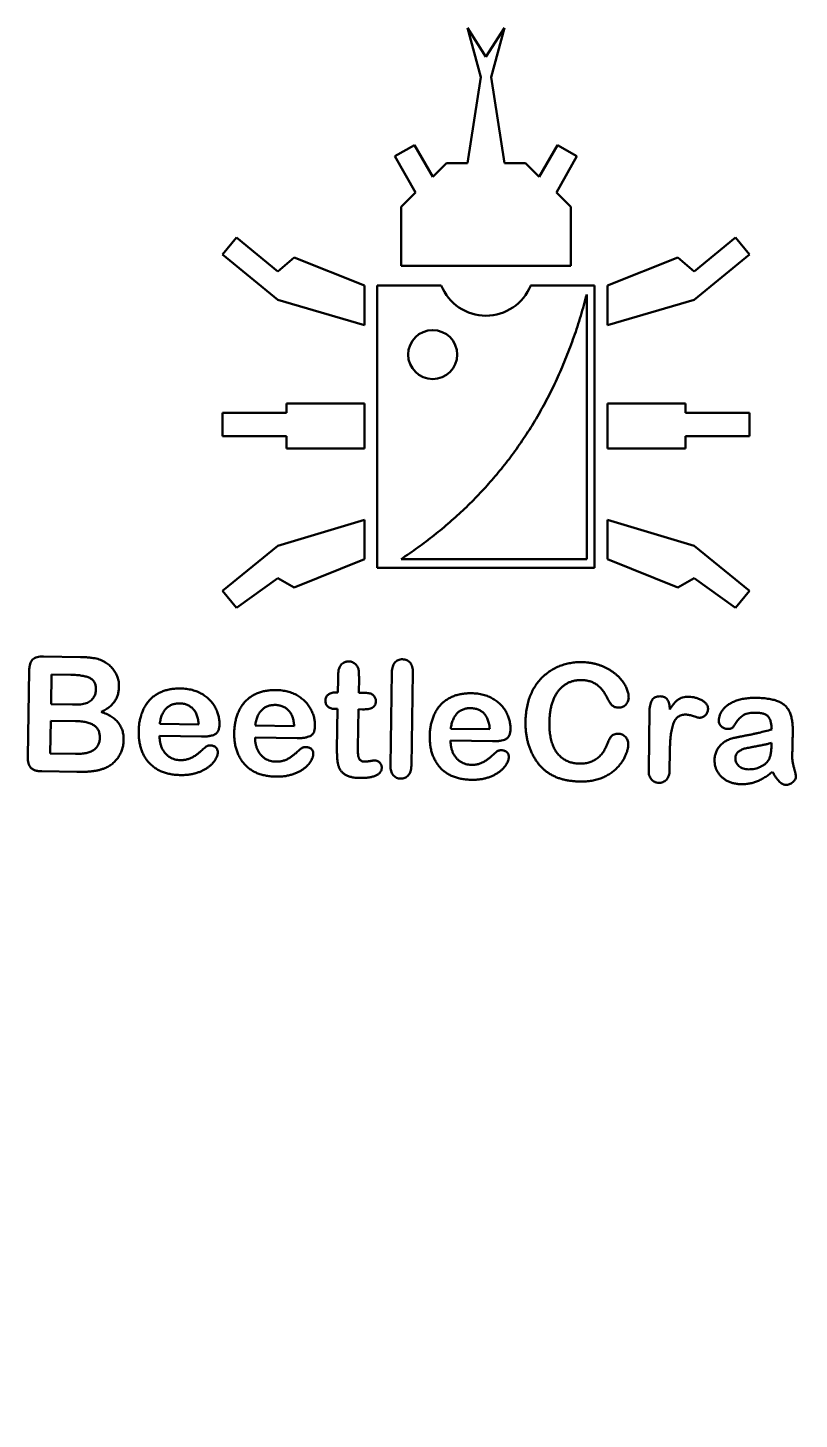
# Model space of a CAD drawing. Header units: millimetres. Extents: x -232 to 1390, y -69 to 653.
# Drawn here: x 146.4 to 148.338, y 514.525 to 518.023 of the extents above; entities that cross this region are included whole.
import ezdxf

# ---------------------------------------------------------------- set-up
doc = ezdxf.new("R2010")
doc.units = ezdxf.units.MM
doc.layers.add('Видимый контур (ГОСТ)', color=7, linetype='Continuous', lineweight=50)

msp = doc.modelspace()

# ---------------------------------------------------------------- linework, layer by layer
at = {"layer": 'Видимый контур (ГОСТ)'}
for p, q in [((147.5041, 518.0226), (147.5381, 517.8987)), ((147.5509, 517.9497), (147.5041, 518.0226)), ((147.5976, 518.0226), (147.5509, 517.9497)), ((147.5636, 517.8987), (147.5976, 518.0226)), ((147.5381, 517.8987), (147.5041, 517.6824)), ((147.5976, 517.6824), (147.5636, 517.8987)), ((147.3715, 517.728), (147.3223, 517.6999)), ((147.417, 517.648), (147.3715, 517.728)), ((147.7303, 517.728), (147.6847, 517.648)), ((147.7795, 517.6999), (147.7303, 517.728)), ((147.3223, 517.6999), (147.374, 517.6091)), ((147.7278, 517.6091), (147.7795, 517.6999)), ((147.4515, 517.6824), (147.417, 517.648)), ((147.5041, 517.6824), (147.4515, 517.6824)), ((147.6503, 517.6824), (147.5976, 517.6824)), ((147.6847, 517.648), (147.6503, 517.6824)), ((147.374, 517.6091), (147.3374, 517.5725)), ((147.7643, 517.5725), (147.7278, 517.6091)), ((147.3374, 517.5725), (147.3374, 517.4246)), ((147.7643, 517.4246), (147.7643, 517.5725)), ((146.9238, 517.4952), (146.889, 517.4526)), ((147.0276, 517.4101), (146.9238, 517.4952)), ((148.1779, 517.4952), (148.0741, 517.4101)), ((148.2128, 517.4526), (148.1779, 517.4952)), ((146.889, 517.4526), (147.0276, 517.339)), ((147.069, 517.4451), (147.0276, 517.4101)), ((147.2454, 517.3751), (147.069, 517.4451)), ((148.0328, 517.4451), (147.8564, 517.3751)), ((148.0741, 517.4101), (148.0328, 517.4451)), ((148.0741, 517.339), (148.2128, 517.4526)), ((147.3374, 517.4246), (147.7643, 517.4246)), ((147.2454, 517.2752), (147.2454, 517.3751)), ((147.2779, 517.3751), (147.2779, 516.6652)), ((147.4387, 517.3751), (147.2779, 517.3751)), ((147.8239, 517.3751), (147.6631, 517.3751)), ((147.8239, 516.6652), (147.8239, 517.3751)), ((147.8564, 517.3751), (147.8564, 517.2752)), ((147.0276, 517.339), (147.2454, 517.2752)), ((147.8039, 516.687), (147.8039, 517.3526)), ((147.8564, 517.2752), (148.0741, 517.339)), ((147.2454, 517.0779), (147.0498, 517.0779)), ((147.0498, 517.0779), (147.0498, 517.0552)), ((147.2454, 516.9649), (147.2454, 517.0779)), ((147.8564, 517.0779), (147.8564, 516.9649)), ((148.052, 517.0779), (147.8564, 517.0779)), ((148.052, 517.0552), (148.052, 517.0779)), ((146.8888, 517.0552), (146.8888, 516.9958)), ((147.0498, 517.0552), (146.8888, 517.0552)), ((148.213, 517.0552), (148.052, 517.0552)), ((148.213, 516.9958), (148.213, 517.0552)), ((146.8888, 516.9958), (147.0498, 516.9958)), ((147.0498, 516.9958), (147.0498, 516.9649)), ((148.052, 516.9958), (148.213, 516.9958)), ((148.052, 516.9649), (148.052, 516.9958)), ((147.0498, 516.9649), (147.2454, 516.9649)), ((147.8564, 516.9649), (148.052, 516.9649)), ((147.2454, 516.786), (147.0276, 516.7203)), ((147.2454, 516.687), (147.2454, 516.786)), ((147.8564, 516.786), (147.8564, 516.687)), ((148.0741, 516.7203), (147.8564, 516.786)), ((147.0276, 516.7203), (146.8888, 516.6078)), ((148.213, 516.6078), (148.0741, 516.7203)), ((147.069, 516.6158), (147.2454, 516.687)), ((147.3374, 516.687), (147.8039, 516.687)), ((147.8564, 516.687), (148.0328, 516.6158)), ((146.9238, 516.5646), (147.0276, 516.6396)), ((147.0276, 516.6396), (147.069, 516.6158)), ((147.2779, 516.6652), (147.8239, 516.6652)), ((148.0328, 516.6158), (148.0741, 516.6396)), ((148.0741, 516.6396), (148.1779, 516.5646)), ((146.8888, 516.6078), (146.9238, 516.5646)), ((148.1779, 516.5646), (148.213, 516.6078)), ((146.4392, 516.4425), (146.5325, 516.441)), ((146.3999, 516.1901), (146.4033, 516.4072)), ((146.4594, 516.3972), (146.4582, 516.3222)), ((146.5076, 516.3964), (146.4594, 516.3972)), ((147.3109, 516.1686), (147.3146, 516.4029)), ((147.3671, 516.402), (147.3634, 516.1678)), ((147.1788, 516.3517), (147.1793, 516.3844)), ((147.2319, 516.3879), (147.2313, 516.3509)), ((147.1728, 516.3518), (147.1788, 516.3517)), ((147.2313, 516.3509), (147.2511, 516.3506)), ((146.4582, 516.3222), (146.5125, 516.3213)), ((147.1781, 516.3104), (147.171, 516.3105)), ((147.1765, 516.2088), (147.1781, 516.3104)), ((147.2306, 516.3096), (147.2291, 516.2124)), ((147.2407, 516.3094), (147.2306, 516.3096)), ((147.9596, 516.1577), (147.9619, 516.3066)), ((146.4576, 516.2809), (146.4563, 516.1984)), ((146.5193, 516.28), (146.4576, 516.2809)), ((146.7312, 516.2727), (146.8291, 516.2712)), ((146.9712, 516.2688), (147.0691, 516.2673)), ((147.4624, 516.2608), (147.5603, 516.2593)), ((146.8364, 516.2411), (146.7308, 516.2427)), ((147.0764, 516.2372), (146.9707, 516.2388)), ((147.5676, 516.2292), (147.4619, 516.2308)), ((148.2681, 516.2182), (148.2682, 516.2253)), ((146.4563, 516.1984), (146.52, 516.1974)), ((148.0128, 516.2021), (148.0121, 516.1571)), ((146.5227, 516.1524), (146.4347, 516.1538))]:
    msp.add_line(p, q, dxfattribs=at)
for centre, radius in [((147.417, 517.2012), 0.0616), ((155.1994, 508.1501), 7.94)]:
    msp.add_circle(centre, radius, dxfattribs=at)
msp.add_arc((147.5509, 517.4197), 0.1208, 201.6878, 338.3122, dxfattribs=at)
msp.add_open_spline([(147.8039, 517.3526), (147.6936, 516.9217), (147.3374, 516.687)], degree=2, dxfattribs=at)
for points, knots in [([(146.4033, 516.4072), (146.4034, 516.4101), (146.4037, 516.4157), (146.4053, 516.4233), (146.408, 516.4297), (146.4118, 516.4348), (146.417, 516.4385), (146.4233, 516.4409), (146.4309, 516.4424), (146.4363, 516.4425), (146.4392, 516.4425)], [0, 0, 0, 0, 0.15197, 0.28462, 0.399628, 0.503372, 0.606712, 0.721475, 0.85035, 1, 1, 1, 1]), ([(146.5325, 516.441), (146.5358, 516.441), (146.5423, 516.4408), (146.5515, 516.4401), (146.5601, 516.4392), (146.5681, 516.4379), (146.5755, 516.4362), (146.5825, 516.4339), (146.5891, 516.431), (146.5932, 516.4286), (146.5952, 516.4273)], [0, 0, 0, 0, 0.153312, 0.296059, 0.429329, 0.551716, 0.668452, 0.78046, 0.891005, 1, 1, 1, 1]), ([(146.5952, 516.4273), (146.5969, 516.4263), (146.6003, 516.4241), (146.6049, 516.4202), (146.6093, 516.4161), (146.6133, 516.4116), (146.617, 516.4067), (146.6203, 516.4016), (146.623, 516.3961), (146.6252, 516.3905), (146.627, 516.3847), (146.6282, 516.3787), (146.6288, 516.3726), (146.6289, 516.3684), (146.6289, 516.3663)], [0, 0, 0, 0, 0.082225, 0.165041, 0.24688, 0.330549, 0.414909, 0.497604, 0.580244, 0.663196, 0.746308, 0.829976, 0.913999, 1, 1, 1, 1]), ([(147.1842, 516.4178), (147.1854, 516.4196), (147.1878, 516.4231), (147.1922, 516.4263), (147.1961, 516.4283), (147.1993, 516.4293), (147.2027, 516.4299), (147.205, 516.43), (147.2061, 516.43)], [0, 0, 0, 0, 0.238704, 0.485435, 0.612139, 0.739117, 0.868214, 1, 1, 1, 1]), ([(147.2061, 516.43), (147.2078, 516.4299), (147.211, 516.4296), (147.2157, 516.428), (147.2202, 516.4255), (147.2228, 516.4231), (147.2241, 516.4219)], [0, 0, 0, 0, 0.242482, 0.483712, 0.734466, 1, 1, 1, 1]), ([(147.3146, 516.4029), (147.3147, 516.4054), (147.3149, 516.4102), (147.3163, 516.4169), (147.3186, 516.4226), (147.3218, 516.4273), (147.3257, 516.431), (147.3303, 516.4336), (147.3355, 516.4352), (147.3392, 516.4353), (147.3411, 516.4353)], [0, 0, 0, 0, 0.161258, 0.304134, 0.431145, 0.549497, 0.66065, 0.768649, 0.880952, 1, 1, 1, 1]), ([(147.3411, 516.4353), (147.343, 516.4352), (147.3467, 516.435), (147.3519, 516.4333), (147.3564, 516.4306), (147.3604, 516.4269), (147.3636, 516.4221), (147.3657, 516.4163), (147.367, 516.4095), (147.3671, 516.4046), (147.3671, 516.402)], [0, 0, 0, 0, 0.119456, 0.231415, 0.339612, 0.450541, 0.568778, 0.695955, 0.838183, 1, 1, 1, 1]), ([(147.6502, 516.2789), (147.6504, 516.2847), (147.6508, 516.2958), (147.653, 516.3121), (147.6564, 516.3275), (147.6611, 516.3419), (147.667, 516.3553), (147.674, 516.3677), (147.6821, 516.379), (147.6914, 516.3893), (147.7015, 516.3985), (147.7125, 516.4064), (147.7242, 516.4133), (147.7367, 516.4188), (147.7497, 516.4231), (147.7632, 516.4261), (147.7771, 516.428), (147.7865, 516.428), (147.7912, 516.4281)], [0, 0, 0, 0, 0.074533, 0.145278, 0.213257, 0.278733, 0.342084, 0.403405, 0.46368, 0.523408, 0.582588, 0.640975, 0.699493, 0.758511, 0.818201, 0.877803, 0.938241, 1, 1, 1, 1]), ([(147.7912, 516.4281), (147.7941, 516.428), (147.7998, 516.4278), (147.8083, 516.427), (147.8165, 516.4258), (147.8244, 516.4242), (147.8321, 516.4221), (147.8396, 516.4195), (147.8468, 516.4166), (147.8537, 516.4132), (147.8603, 516.4095), (147.8665, 516.4056), (147.8723, 516.4015), (147.8778, 516.3972), (147.8828, 516.3927), (147.8874, 516.388), (147.8916, 516.3831), (147.8953, 516.378), (147.8986, 516.3729), (147.9016, 516.3678), (147.9041, 516.3628), (147.906, 516.3578), (147.9076, 516.353), (147.9087, 516.3482), (147.9093, 516.3434), (147.9093, 516.3403), (147.9094, 516.3388)], [0, 0, 0, 0, 0.053534, 0.10579, 0.156955, 0.206785, 0.255887, 0.304347, 0.352334, 0.399855, 0.446614, 0.491936, 0.535757, 0.578487, 0.619939, 0.660321, 0.700307, 0.739342, 0.777236, 0.813502, 0.847769, 0.880856, 0.911946, 0.942289, 0.971427, 1, 1, 1, 1]), ([(146.5709, 516.359), (146.5709, 516.3608), (146.5708, 516.3642), (146.5702, 516.369), (146.569, 516.3734), (146.5674, 516.3773), (146.5651, 516.3808), (146.5625, 516.3839), (146.5592, 516.3864), (146.5555, 516.3885), (146.5513, 516.3903), (146.5466, 516.3918), (146.5413, 516.3932), (146.5356, 516.3942), (146.5293, 516.3951), (146.5225, 516.3957), (146.5152, 516.3962), (146.5102, 516.3963), (146.5076, 516.3964)], [0, 0, 0, 0, 0.062644, 0.120198, 0.173523, 0.223397, 0.272217, 0.320056, 0.368076, 0.418553, 0.472172, 0.53069, 0.594637, 0.66408, 0.739243, 0.820301, 0.906741, 1, 1, 1, 1]), ([(147.1793, 516.3844), (147.1793, 516.3864), (147.1794, 516.3904), (147.1796, 516.3959), (147.1798, 516.4007), (147.1803, 516.406), (147.1813, 516.4119), (147.1833, 516.4159), (147.1842, 516.4178)], [0, 0, 0, 0, 0.181812, 0.344871, 0.48566, 0.606143, 0.812644, 1, 1, 1, 1]), ([(147.2241, 516.4219), (147.225, 516.421), (147.2266, 516.4193), (147.2285, 516.4162), (147.23, 516.4128), (147.2308, 516.4091), (147.2314, 516.4048), (147.2317, 516.3999), (147.2319, 516.3942), (147.2319, 516.3901), (147.2319, 516.3879)], [0, 0, 0, 0, 0.101806, 0.202335, 0.301785, 0.405907, 0.522944, 0.660406, 0.818815, 1, 1, 1, 1]), ([(146.5655, 516.3404), (146.5663, 516.3418), (146.568, 516.3446), (146.5696, 516.3492), (146.5707, 516.354), (146.5708, 516.3573), (146.5709, 516.359)], [0, 0, 0, 0, 0.248956, 0.494001, 0.742166, 1, 1, 1, 1]), ([(146.6289, 516.3663), (146.6287, 516.3628), (146.6284, 516.3559), (146.6261, 516.346), (146.6225, 516.3369), (146.6175, 516.3285), (146.6112, 516.3209), (146.6034, 516.3141), (146.5944, 516.308), (146.5876, 516.3048), (146.5841, 516.3031)], [0, 0, 0, 0, 0.128356, 0.250119, 0.36788, 0.484564, 0.603718, 0.727113, 0.85883, 1, 1, 1, 1]), ([(146.6784, 516.2549), (146.6786, 516.2588), (146.6788, 516.2665), (146.6803, 516.2777), (146.6826, 516.2884), (146.6857, 516.2987), (146.6896, 516.3084), (146.6943, 516.3174), (146.6998, 516.3257), (146.706, 516.3333), (146.7131, 516.34), (146.721, 516.3459), (146.7297, 516.3509), (146.7392, 516.3551), (146.7494, 516.3583), (146.7602, 516.3605), (146.7715, 516.3618), (146.7793, 516.3619), (146.7833, 516.3619)], [0, 0, 0, 0, 0.068511, 0.135079, 0.199739, 0.263258, 0.324799, 0.384463, 0.442834, 0.500265, 0.557464, 0.615244, 0.673925, 0.735048, 0.79811, 0.8627, 0.929827, 1, 1, 1, 1]), ([(146.7833, 516.3619), (146.7859, 516.3618), (146.791, 516.3617), (146.7984, 516.3609), (146.8056, 516.3598), (146.8126, 516.3583), (146.8192, 516.3563), (146.8256, 516.3541), (146.8316, 516.3513), (146.8374, 516.3482), (146.8428, 516.3448), (146.8478, 516.341), (146.8526, 516.3371), (146.8569, 516.3329), (146.861, 516.3286), (146.8646, 516.324), (146.8679, 516.3191), (146.8717, 516.3124), (146.8756, 516.3038), (146.8791, 516.2933), (146.8811, 516.2826), (146.8813, 516.2754), (146.8814, 516.2719)], [0, 0, 0, 0, 0.052458, 0.102776, 0.15183, 0.199455, 0.245853, 0.291111, 0.335735, 0.379648, 0.423057, 0.465075, 0.506507, 0.546928, 0.586539, 0.62612, 0.665257, 0.704807, 0.781887, 0.85605, 0.928178, 1, 1, 1, 1]), ([(146.9184, 516.251), (146.9185, 516.2549), (146.9188, 516.2626), (146.9203, 516.2738), (146.9226, 516.2845), (146.9257, 516.2948), (146.9296, 516.3045), (146.9343, 516.3135), (146.9397, 516.3218), (146.946, 516.3294), (146.9531, 516.3361), (146.9609, 516.342), (146.9697, 516.347), (146.9791, 516.3512), (146.9893, 516.3544), (147.0001, 516.3566), (147.0115, 516.3579), (147.0193, 516.358), (147.0232, 516.358)], [0, 0, 0, 0, 0.068511, 0.135079, 0.199739, 0.263258, 0.324799, 0.384463, 0.442834, 0.500265, 0.557464, 0.615244, 0.673925, 0.735048, 0.79811, 0.8627, 0.929827, 1, 1, 1, 1]), ([(147.0232, 516.358), (147.0258, 516.3579), (147.0309, 516.3578), (147.0384, 516.357), (147.0456, 516.3559), (147.0526, 516.3544), (147.0592, 516.3524), (147.0655, 516.3502), (147.0716, 516.3474), (147.0773, 516.3443), (147.0827, 516.3409), (147.0878, 516.3371), (147.0926, 516.3332), (147.0969, 516.329), (147.1009, 516.3247), (147.1045, 516.3201), (147.1079, 516.3152), (147.1117, 516.3085), (147.1156, 516.2999), (147.1191, 516.2894), (147.1211, 516.2787), (147.1212, 516.2715), (147.1213, 516.268)], [0, 0, 0, 0, 0.052458, 0.102776, 0.15183, 0.199455, 0.245853, 0.291111, 0.335735, 0.379648, 0.423057, 0.465075, 0.506507, 0.546928, 0.586539, 0.62612, 0.665257, 0.704807, 0.781887, 0.85605, 0.928178, 1, 1, 1, 1]), ([(147.7909, 516.3831), (147.788, 516.383), (147.7823, 516.383), (147.7738, 516.3818), (147.7658, 516.3797), (147.7583, 516.3768), (147.7512, 516.3729), (147.7446, 516.3682), (147.7384, 516.3625), (147.7327, 516.3561), (147.7275, 516.3488), (147.7231, 516.3407), (147.7192, 516.3319), (147.7161, 516.3223), (147.7135, 516.312), (147.7118, 516.3009), (147.7105, 516.2892), (147.7103, 516.2811), (147.7101, 516.2769)], [0, 0, 0, 0, 0.058501, 0.114783, 0.169521, 0.222723, 0.275918, 0.330112, 0.385305, 0.442471, 0.501739, 0.562807, 0.626684, 0.693616, 0.763858, 0.838127, 0.916901, 1, 1, 1, 1]), ([(147.8555, 516.3384), (147.8537, 516.3419), (147.8501, 516.3486), (147.8436, 516.3577), (147.8368, 516.3654), (147.8293, 516.3718), (147.821, 516.3768), (147.8118, 516.3803), (147.8017, 516.3826), (147.7946, 516.3829), (147.7909, 516.3831)], [0, 0, 0, 0, 0.142689, 0.275434, 0.398488, 0.515328, 0.629234, 0.745518, 0.868764, 1, 1, 1, 1]), ([(146.5125, 516.3213), (146.516, 516.3213), (146.5226, 516.3214), (146.5318, 516.3219), (146.5398, 516.3231), (146.5467, 516.3247), (146.5526, 516.3272), (146.5577, 516.3306), (146.5621, 516.3351), (146.5644, 516.3386), (146.5655, 516.3404)], [0, 0, 0, 0, 0.175521, 0.330639, 0.466326, 0.582312, 0.687441, 0.788352, 0.89224, 1, 1, 1, 1]), ([(146.7809, 516.3244), (146.7793, 516.3244), (146.776, 516.3244), (146.7713, 516.3238), (146.7668, 516.3229), (146.7625, 516.3215), (146.7584, 516.3197), (146.7546, 516.3174), (146.7509, 516.3148), (146.7475, 516.3117), (146.7444, 516.3082), (146.7416, 516.3043), (146.739, 516.3), (146.7368, 516.2953), (146.7349, 516.2902), (146.7334, 516.2848), (146.7321, 516.2789), (146.7315, 516.2748), (146.7312, 516.2727)], [0, 0, 0, 0, 0.061743, 0.121717, 0.178788, 0.235255, 0.291512, 0.34684, 0.403135, 0.460376, 0.518655, 0.578624, 0.640881, 0.705963, 0.773391, 0.845258, 0.920499, 1, 1, 1, 1]), ([(146.8291, 516.2712), (146.829, 516.2733), (146.8286, 516.2774), (146.8278, 516.2834), (146.8265, 516.289), (146.8248, 516.2942), (146.8229, 516.299), (146.8206, 516.3034), (146.8179, 516.3074), (146.8149, 516.3109), (146.8116, 516.314), (146.808, 516.3167), (146.8041, 516.3191), (146.8, 516.3209), (146.7956, 516.3225), (146.7909, 516.3235), (146.786, 516.3242), (146.7826, 516.3244), (146.7809, 516.3244)], [0, 0, 0, 0, 0.079601, 0.154575, 0.22549, 0.292647, 0.356254, 0.418068, 0.476762, 0.534502, 0.590574, 0.646134, 0.702258, 0.758231, 0.81527, 0.874194, 0.935901, 1, 1, 1, 1]), ([(147.1474, 516.3316), (147.1475, 516.3331), (147.1477, 516.3359), (147.149, 516.3398), (147.1511, 516.3434), (147.154, 516.3465), (147.1577, 516.3489), (147.1621, 516.3507), (147.1673, 516.3517), (147.1709, 516.3518), (147.1728, 516.3518)], [0, 0, 0, 0, 0.117636, 0.228581, 0.33847, 0.452921, 0.572879, 0.700788, 0.841214, 1, 1, 1, 1]), ([(147.171, 516.3105), (147.1692, 516.3106), (147.1657, 516.3108), (147.1608, 516.312), (147.1566, 516.3139), (147.1532, 516.3165), (147.1505, 516.3197), (147.1487, 516.3234), (147.1475, 516.3274), (147.1475, 516.3302), (147.1474, 516.3316)], [0, 0, 0, 0, 0.15331, 0.291937, 0.416859, 0.537429, 0.652879, 0.763801, 0.878183, 1, 1, 1, 1]), ([(147.2743, 516.3296), (147.2742, 516.3279), (147.2739, 516.3245), (147.2722, 516.3198), (147.2693, 516.3161), (147.2653, 516.3134), (147.2604, 516.3115), (147.2546, 516.3102), (147.248, 516.3095), (147.2432, 516.3094), (147.2407, 516.3094)], [0, 0, 0, 0, 0.120646, 0.227713, 0.328029, 0.432839, 0.54796, 0.680452, 0.830164, 1, 1, 1, 1]), ([(147.2511, 516.3506), (147.2529, 516.3505), (147.2563, 516.3503), (147.2611, 516.3492), (147.2652, 516.3473), (147.2685, 516.3446), (147.2712, 516.3415), (147.273, 516.3379), (147.2742, 516.3339), (147.2742, 516.3311), (147.2743, 516.3296)], [0, 0, 0, 0, 0.153507, 0.290188, 0.415113, 0.533498, 0.650343, 0.762605, 0.878369, 1, 1, 1, 1]), ([(147.4096, 516.2431), (147.4097, 516.2469), (147.41, 516.2546), (147.4115, 516.2658), (147.4138, 516.2765), (147.4168, 516.2868), (147.4208, 516.2965), (147.4255, 516.3055), (147.4309, 516.3138), (147.4372, 516.3214), (147.4442, 516.3281), (147.4521, 516.334), (147.4608, 516.339), (147.4703, 516.3432), (147.4805, 516.3464), (147.4913, 516.3486), (147.5027, 516.3499), (147.5104, 516.35), (147.5144, 516.35)], [0, 0, 0, 0, 0.068511, 0.135079, 0.199739, 0.263258, 0.324799, 0.384463, 0.442834, 0.500265, 0.557464, 0.615244, 0.673925, 0.735048, 0.79811, 0.8627, 0.929827, 1, 1, 1, 1]), ([(147.5144, 516.35), (147.517, 516.3499), (147.5221, 516.3498), (147.5296, 516.349), (147.5368, 516.3479), (147.5437, 516.3464), (147.5504, 516.3444), (147.5567, 516.3422), (147.5628, 516.3394), (147.5685, 516.3363), (147.5739, 516.3329), (147.579, 516.3291), (147.5838, 516.3252), (147.5881, 516.3211), (147.5921, 516.3167), (147.5957, 516.3121), (147.5991, 516.3072), (147.6029, 516.3005), (147.6068, 516.2919), (147.6102, 516.2814), (147.6123, 516.2707), (147.6124, 516.2636), (147.6125, 516.26)], [0, 0, 0, 0, 0.052458, 0.102776, 0.15183, 0.199455, 0.245853, 0.291111, 0.335735, 0.379648, 0.423057, 0.465075, 0.506507, 0.546928, 0.586539, 0.62612, 0.665257, 0.704807, 0.781887, 0.85605, 0.928178, 1, 1, 1, 1]), ([(147.8846, 516.3138), (147.8829, 516.3139), (147.8795, 516.314), (147.8749, 516.3152), (147.8709, 516.3169), (147.8676, 516.3195), (147.8647, 516.3229), (147.8617, 516.3272), (147.8586, 516.3324), (147.8566, 516.3363), (147.8555, 516.3384)], [0, 0, 0, 0, 0.129688, 0.245023, 0.349176, 0.446582, 0.551457, 0.678215, 0.827771, 1, 1, 1, 1]), ([(147.9094, 516.3388), (147.9093, 516.3371), (147.909, 516.3339), (147.9076, 516.3292), (147.9052, 516.325), (147.902, 516.3211), (147.8983, 516.3178), (147.8941, 516.3154), (147.8895, 516.314), (147.8863, 516.3139), (147.8846, 516.3138)], [0, 0, 0, 0, 0.125811, 0.248792, 0.372913, 0.50259, 0.631882, 0.753377, 0.874478, 1, 1, 1, 1]), ([(147.9619, 516.3066), (147.962, 516.3095), (147.9622, 516.3148), (147.9636, 516.3221), (147.9655, 516.3284), (147.9685, 516.3335), (147.9722, 516.3376), (147.9768, 516.3405), (147.9822, 516.3421), (147.986, 516.3422), (147.988, 516.3423)], [0, 0, 0, 0, 0.168427, 0.316796, 0.445999, 0.561118, 0.66768, 0.771994, 0.880564, 1, 1, 1, 1]), ([(147.988, 516.3423), (147.9901, 516.3422), (147.9939, 516.342), (147.9992, 516.3403), (148.0036, 516.3376), (148.0069, 516.3338), (148.0095, 516.329), (148.0112, 516.3233), (148.0124, 516.3166), (148.0126, 516.3118), (148.0127, 516.3093)], [0, 0, 0, 0, 0.13058, 0.244806, 0.350922, 0.455339, 0.567752, 0.695024, 0.837217, 1, 1, 1, 1]), ([(148.0127, 516.3093), (148.0143, 516.3118), (148.0174, 516.3166), (148.0225, 516.3232), (148.0275, 516.3288), (148.0327, 516.3335), (148.0385, 516.3372), (148.045, 516.3396), (148.0524, 516.341), (148.0575, 516.3411), (148.0602, 516.3412)], [0, 0, 0, 0, 0.148791, 0.284766, 0.409508, 0.522013, 0.630819, 0.744839, 0.866194, 1, 1, 1, 1]), ([(148.0602, 516.3412), (148.063, 516.341), (148.0687, 516.3407), (148.077, 516.339), (148.0853, 516.3362), (148.0919, 516.3332), (148.0968, 516.3303), (148.1, 516.3279), (148.1028, 516.3254), (148.105, 516.3227), (148.1067, 516.3198), (148.108, 516.3168), (148.1087, 516.3135), (148.1088, 516.3113), (148.1088, 516.3102)], [0, 0, 0, 0, 0.134246, 0.268968, 0.405068, 0.545627, 0.614018, 0.677234, 0.736449, 0.791325, 0.844252, 0.895521, 0.946942, 1, 1, 1, 1]), ([(148.1359, 516.2814), (148.1361, 516.2838), (148.1364, 516.2885), (148.1385, 516.2955), (148.1418, 516.3024), (148.1463, 516.3092), (148.1521, 516.3155), (148.1594, 516.3213), (148.168, 516.3264), (148.178, 516.3309), (148.1893, 516.3345), (148.202, 516.3369), (148.2159, 516.3383), (148.2256, 516.3383), (148.2306, 516.3384)], [0, 0, 0, 0, 0.057851, 0.116709, 0.178673, 0.244341, 0.314561, 0.389564, 0.471022, 0.56047, 0.657629, 0.762624, 0.87632, 1, 1, 1, 1]), ([(148.2306, 516.3384), (148.2335, 516.3383), (148.239, 516.3382), (148.2471, 516.3376), (148.2548, 516.3369), (148.2619, 516.3358), (148.2686, 516.3346), (148.2748, 516.3331), (148.2805, 516.3314), (148.2858, 516.3293), (148.2907, 516.327), (148.2952, 516.3244), (148.2992, 516.3214), (148.3031, 516.3183), (148.3063, 516.3147), (148.3093, 516.3109), (148.3119, 516.3068), (148.3141, 516.3024), (148.316, 516.2977), (148.3176, 516.2926), (148.3189, 516.2871), (148.32, 516.2813), (148.3208, 516.2751), (148.3213, 516.2686), (148.3216, 516.2617), (148.3216, 516.2569), (148.3216, 516.2545)], [0, 0, 0, 0, 0.059018, 0.114899, 0.167692, 0.217523, 0.264363, 0.308465, 0.349493, 0.388513, 0.425743, 0.461229, 0.495661, 0.529498, 0.562662, 0.596047, 0.629115, 0.662908, 0.6981, 0.734523, 0.773235, 0.814366, 0.85717, 0.90217, 0.949894, 1, 1, 1, 1]), ([(146.5841, 516.3031), (146.5864, 516.3023), (146.5909, 516.3008), (146.5974, 516.298), (146.6035, 516.295), (146.6091, 516.2917), (146.6142, 516.2882), (146.619, 516.2845), (146.6232, 516.2804), (146.627, 516.2761), (146.6303, 516.2715), (146.6331, 516.2667), (146.6356, 516.2616), (146.6375, 516.2563), (146.6389, 516.2507), (146.64, 516.2448), (146.6406, 516.2387), (146.6406, 516.2345), (146.6406, 516.2324)], [0, 0, 0, 0, 0.074835, 0.146855, 0.215525, 0.281413, 0.345049, 0.40626, 0.465843, 0.523848, 0.581218, 0.638292, 0.695215, 0.75305, 0.81232, 0.87244, 0.934864, 1, 1, 1, 1]), ([(147.0209, 516.3205), (147.0192, 516.3205), (147.016, 516.3205), (147.0113, 516.3199), (147.0068, 516.319), (147.0025, 516.3176), (146.9984, 516.3158), (146.9945, 516.3135), (146.9909, 516.3109), (146.9875, 516.3078), (146.9844, 516.3043), (146.9815, 516.3004), (146.979, 516.2961), (146.9768, 516.2914), (146.9749, 516.2863), (146.9734, 516.2809), (146.972, 516.275), (146.9715, 516.2709), (146.9712, 516.2688)], [0, 0, 0, 0, 0.061743, 0.121717, 0.178788, 0.235255, 0.291512, 0.34684, 0.403135, 0.460376, 0.518655, 0.578624, 0.640881, 0.705963, 0.773391, 0.845258, 0.920499, 1, 1, 1, 1]), ([(147.0691, 516.2673), (147.0689, 516.2694), (147.0686, 516.2735), (147.0678, 516.2795), (147.0665, 516.2851), (147.0648, 516.2903), (147.0629, 516.2951), (147.0605, 516.2995), (147.0579, 516.3035), (147.0548, 516.307), (147.0515, 516.3101), (147.0479, 516.3128), (147.0441, 516.3152), (147.0399, 516.317), (147.0356, 516.3186), (147.0309, 516.3196), (147.026, 516.3203), (147.0226, 516.3205), (147.0209, 516.3205)], [0, 0, 0, 0, 0.079601, 0.154575, 0.22549, 0.292647, 0.356254, 0.418068, 0.476762, 0.534502, 0.590574, 0.646134, 0.702258, 0.758231, 0.81527, 0.874194, 0.935901, 1, 1, 1, 1]), ([(147.5121, 516.3126), (147.5104, 516.3126), (147.5072, 516.3125), (147.5025, 516.3119), (147.4979, 516.311), (147.4937, 516.3096), (147.4896, 516.3078), (147.4857, 516.3055), (147.4821, 516.3029), (147.4787, 516.2998), (147.4755, 516.2963), (147.4727, 516.2924), (147.4702, 516.2881), (147.468, 516.2835), (147.4661, 516.2784), (147.4645, 516.2729), (147.4632, 516.267), (147.4627, 516.2629), (147.4624, 516.2608)], [0, 0, 0, 0, 0.061743, 0.121717, 0.178788, 0.235255, 0.291512, 0.34684, 0.403135, 0.460376, 0.518655, 0.578624, 0.640881, 0.705963, 0.773391, 0.845258, 0.920499, 1, 1, 1, 1]), ([(147.5603, 516.2593), (147.5601, 516.2614), (147.5598, 516.2656), (147.5589, 516.2716), (147.5576, 516.2771), (147.556, 516.2823), (147.5541, 516.2871), (147.5517, 516.2915), (147.5491, 516.2955), (147.546, 516.299), (147.5427, 516.3021), (147.5391, 516.3048), (147.5353, 516.3072), (147.5311, 516.309), (147.5268, 516.3106), (147.5221, 516.3116), (147.5172, 516.3124), (147.5138, 516.3125), (147.5121, 516.3126)], [0, 0, 0, 0, 0.079601, 0.154575, 0.22549, 0.292647, 0.356254, 0.418068, 0.476762, 0.534502, 0.590574, 0.646134, 0.702258, 0.758231, 0.81527, 0.874194, 0.935901, 1, 1, 1, 1]), ([(148.0526, 516.2963), (148.0507, 516.2962), (148.0471, 516.2962), (148.0419, 516.295), (148.0372, 516.2931), (148.033, 516.2905), (148.0294, 516.287), (148.0262, 516.2827), (148.0234, 516.2777), (148.021, 516.272), (148.0191, 516.2656), (148.0174, 516.2586), (148.016, 516.2511), (148.0149, 516.2429), (148.0141, 516.2339), (148.0134, 516.2241), (148.0131, 516.2134), (148.0129, 516.2059), (148.0128, 516.2021)], [0, 0, 0, 0, 0.049567, 0.095987, 0.139458, 0.182366, 0.225767, 0.272485, 0.322116, 0.376415, 0.435288, 0.498443, 0.565593, 0.63793, 0.716636, 0.802932, 0.897359, 1, 1, 1, 1]), ([(148.0869, 516.2884), (148.0863, 516.2885), (148.0846, 516.2887), (148.0815, 516.2894), (148.0774, 516.2907), (148.0725, 516.2923), (148.0673, 516.294), (148.0621, 516.2952), (148.0572, 516.2961), (148.0541, 516.2962), (148.0526, 516.2963)], [0, 0, 0, 0, 0.056746, 0.145206, 0.266345, 0.419929, 0.582988, 0.732575, 0.872098, 1, 1, 1, 1]), ([(148.1088, 516.3102), (148.1087, 516.3087), (148.1085, 516.3057), (148.107, 516.3014), (148.1049, 516.2975), (148.1018, 516.2943), (148.0984, 516.2917), (148.0947, 516.2897), (148.0908, 516.2886), (148.0882, 516.2885), (148.0869, 516.2884)], [0, 0, 0, 0, 0.136409, 0.264449, 0.391275, 0.522381, 0.652088, 0.770265, 0.886446, 1, 1, 1, 1]), ([(148.2298, 516.3009), (148.2266, 516.3009), (148.2206, 516.3009), (148.2123, 516.2999), (148.2051, 516.2983), (148.1991, 516.2959), (148.194, 516.2925), (148.1893, 516.2886), (148.185, 516.284), (148.1812, 516.2789), (148.178, 516.2739), (148.1752, 516.2696), (148.1727, 516.2664), (148.1709, 516.2638), (148.1686, 516.262), (148.1657, 516.261), (148.1619, 516.2604), (148.1591, 516.2604), (148.1576, 516.2604)], [0, 0, 0, 0, 0.108095, 0.202172, 0.284662, 0.3557, 0.422462, 0.490708, 0.561533, 0.635917, 0.706708, 0.764446, 0.809926, 0.842954, 0.871737, 0.905962, 0.948251, 1, 1, 1, 1]), ([(148.2687, 516.259), (148.2685, 516.2623), (148.2682, 516.2686), (148.2666, 516.2772), (148.2643, 516.2845), (148.2615, 516.2896), (148.2586, 516.2929), (148.256, 516.295), (148.2528, 516.2967), (148.2492, 516.2982), (148.2451, 516.2994), (148.2404, 516.3002), (148.2352, 516.3008), (148.2316, 516.3009), (148.2298, 516.3009)], [0, 0, 0, 0, 0.149995, 0.280616, 0.393845, 0.493144, 0.540488, 0.590502, 0.64408, 0.702077, 0.766971, 0.837554, 0.91547, 1, 1, 1, 1]), ([(146.5807, 516.2383), (146.5807, 516.24), (146.5806, 516.2434), (146.58, 516.2482), (146.5789, 516.2527), (146.5772, 516.2569), (146.575, 516.2606), (146.5724, 516.264), (146.5693, 516.2671), (146.5656, 516.2697), (146.5615, 516.2721), (146.5568, 516.274), (146.5518, 516.2758), (146.5462, 516.2772), (146.5402, 516.2784), (146.5336, 516.2792), (146.5266, 516.2797), (146.5218, 516.2799), (146.5193, 516.28)], [0, 0, 0, 0, 0.061086, 0.118484, 0.172832, 0.225136, 0.276423, 0.326379, 0.37789, 0.431038, 0.486971, 0.546002, 0.609846, 0.677152, 0.749943, 0.828338, 0.911131, 1, 1, 1, 1]), ([(146.7839, 516.1443), (146.7796, 516.1445), (146.7715, 516.1447), (146.7596, 516.1464), (146.7485, 516.1488), (146.7381, 516.1521), (146.7285, 516.1564), (146.7198, 516.1617), (146.7118, 516.1678), (146.7046, 516.1748), (146.6982, 516.1825), (146.6928, 516.191), (146.6881, 516.2001), (146.6845, 516.2099), (146.6816, 516.2202), (146.6796, 516.2312), (146.6785, 516.2429), (146.6785, 516.2509), (146.6784, 516.2549)], [0, 0, 0, 0, 0.072656, 0.141436, 0.206779, 0.268894, 0.329171, 0.387456, 0.445237, 0.502755, 0.560316, 0.618169, 0.676583, 0.73619, 0.798174, 0.86232, 0.929451, 1, 1, 1, 1]), ([(146.8814, 516.2719), (146.8813, 516.2703), (146.8812, 516.2673), (146.8805, 516.263), (146.8797, 516.2591), (146.8783, 516.2556), (146.8766, 516.2526), (146.8745, 516.2501), (146.8721, 516.2479), (146.8682, 516.2457), (146.8626, 516.2437), (146.8549, 516.242), (146.846, 516.241), (146.8397, 516.2411), (146.8364, 516.2411)], [0, 0, 0, 0, 0.075045, 0.143359, 0.206201, 0.263938, 0.317425, 0.36873, 0.419219, 0.469844, 0.5788, 0.702053, 0.842665, 1, 1, 1, 1]), ([(147.1213, 516.268), (147.1213, 516.2664), (147.1212, 516.2634), (147.1205, 516.2591), (147.1196, 516.2552), (147.1183, 516.2517), (147.1166, 516.2487), (147.1145, 516.2462), (147.1121, 516.244), (147.1082, 516.2418), (147.1026, 516.2398), (147.0948, 516.2381), (147.086, 516.2371), (147.0797, 516.2371), (147.0764, 516.2372)], [0, 0, 0, 0, 0.075045, 0.143359, 0.206201, 0.263938, 0.317425, 0.36873, 0.419219, 0.469844, 0.5788, 0.702053, 0.842665, 1, 1, 1, 1]), ([(147.6125, 516.26), (147.6125, 516.2584), (147.6124, 516.2554), (147.6117, 516.2511), (147.6108, 516.2472), (147.6095, 516.2438), (147.6077, 516.2408), (147.6057, 516.2382), (147.6032, 516.2361), (147.5994, 516.2338), (147.5937, 516.2318), (147.586, 516.2302), (147.5772, 516.2291), (147.5709, 516.2292), (147.5676, 516.2292)], [0, 0, 0, 0, 0.075045, 0.143359, 0.206201, 0.263938, 0.317425, 0.36873, 0.419219, 0.469844, 0.5788, 0.702053, 0.842665, 1, 1, 1, 1]), ([(147.6846, 516.1703), (147.6828, 516.1726), (147.679, 516.1774), (147.674, 516.185), (147.6694, 516.1929), (147.6652, 516.2013), (147.6615, 516.21), (147.6583, 516.219), (147.6557, 516.2283), (147.6536, 516.2379), (147.6519, 516.2478), (147.6508, 516.2579), (147.6501, 516.2683), (147.6502, 516.2754), (147.6502, 516.2789)], [0, 0, 0, 0, 0.077224, 0.15527, 0.234445, 0.314816, 0.396251, 0.477928, 0.561112, 0.645254, 0.730991, 0.818603, 0.907877, 1, 1, 1, 1]), ([(147.7101, 516.2769), (147.7101, 516.2741), (147.7101, 516.2686), (147.7105, 516.2605), (147.711, 516.2528), (147.712, 516.2454), (147.7132, 516.2384), (147.7147, 516.2318), (147.7166, 516.2255), (147.7187, 516.2196), (147.7211, 516.214), (147.7238, 516.2088), (147.7266, 516.2039), (147.7299, 516.1994), (147.7333, 516.1952), (147.737, 516.1914), (147.7409, 516.188), (147.7465, 516.1839), (147.7541, 516.1797), (147.7639, 516.1759), (147.7746, 516.1736), (147.7819, 516.1733), (147.7857, 516.1731)], [0, 0, 0, 0, 0.058062, 0.113354, 0.16673, 0.217542, 0.266662, 0.313415, 0.358446, 0.40168, 0.443399, 0.483794, 0.522657, 0.560811, 0.597465, 0.633964, 0.669695, 0.705179, 0.776497, 0.848087, 0.922348, 1, 1, 1, 1]), ([(148.1576, 516.2604), (148.1562, 516.2604), (148.1533, 516.2606), (148.1493, 516.2618), (148.1455, 516.2637), (148.1421, 516.2663), (148.1393, 516.2694), (148.1372, 516.2731), (148.1361, 516.2771), (148.1359, 516.2799), (148.1359, 516.2814)], [0, 0, 0, 0, 0.129268, 0.252536, 0.375423, 0.502032, 0.627681, 0.747616, 0.870884, 1, 1, 1, 1]), ([(148.1768, 516.2382), (148.1773, 516.2383), (148.1785, 516.2386), (148.1805, 516.239), (148.183, 516.2396), (148.1859, 516.2401), (148.1893, 516.2409), (148.1932, 516.2416), (148.1976, 516.2425), (148.2039, 516.2437), (148.2119, 516.2452), (148.221, 516.2471), (148.2293, 516.2489), (148.2397, 516.2513), (148.2528, 516.2545), (148.2633, 516.2575), (148.2687, 516.259)], [0, 0, 0, 0, 0.016591, 0.038175, 0.064883, 0.096587, 0.133414, 0.17585, 0.222798, 0.275355, 0.38181, 0.480219, 0.571198, 0.654154, 0.820038, 1, 1, 1, 1]), ([(148.3216, 516.2545), (148.3215, 516.2515), (148.3215, 516.2457), (148.3213, 516.2374), (148.3212, 516.2298), (148.3209, 516.2203), (148.3206, 516.2083), (148.3204, 516.1985), (148.3202, 516.1935)], [0, 0, 0, 0, 0.147767, 0.284039, 0.408782, 0.522033, 0.749495, 1, 1, 1, 1]), ([(146.52, 516.1974), (146.5224, 516.1974), (146.5271, 516.1974), (146.5339, 516.1977), (146.5403, 516.1985), (146.5462, 516.1996), (146.5516, 516.2008), (146.5566, 516.2027), (146.5611, 516.2047), (146.5652, 516.207), (146.5687, 516.2098), (146.5719, 516.2129), (146.5746, 516.2163), (146.5767, 516.2201), (146.5785, 516.2242), (146.5797, 516.2286), (146.5805, 516.2333), (146.5806, 516.2366), (146.5807, 516.2383)], [0, 0, 0, 0, 0.087342, 0.169156, 0.246474, 0.31804, 0.385518, 0.448343, 0.507918, 0.564094, 0.617777, 0.670075, 0.721781, 0.77385, 0.826568, 0.881426, 0.939324, 1, 1, 1, 1]), ([(146.6406, 516.2324), (146.6404, 516.2285), (146.64, 516.2208), (146.6374, 516.2096), (146.6333, 516.1991), (146.6275, 516.1893), (146.6206, 516.1804), (146.6125, 516.1727), (146.6033, 516.1662), (146.5965, 516.1631), (146.593, 516.1616)], [0, 0, 0, 0, 0.129451, 0.255081, 0.379051, 0.504226, 0.629345, 0.751755, 0.8742, 1, 1, 1, 1]), ([(146.7308, 516.2427), (146.7308, 516.2397), (146.731, 516.234), (146.7323, 516.2256), (146.7344, 516.2178), (146.7375, 516.2105), (146.7413, 516.204), (146.7458, 516.1982), (146.7508, 516.1932), (146.7564, 516.1892), (146.7626, 516.186), (146.7691, 516.1837), (146.7758, 516.1822), (146.7805, 516.182), (146.7829, 516.1819)], [0, 0, 0, 0, 0.098874, 0.192217, 0.282515, 0.370466, 0.455168, 0.536286, 0.613993, 0.691323, 0.767972, 0.844311, 0.921288, 1, 1, 1, 1]), ([(146.8468, 516.2153), (146.8476, 516.2158), (146.8492, 516.2169), (146.852, 516.218), (146.8553, 516.2185), (146.8576, 516.2186), (146.8588, 516.2186)], [0, 0, 0, 0, 0.220857, 0.45385, 0.712641, 1, 1, 1, 1]), ([(146.8588, 516.2186), (146.8601, 516.2186), (146.8627, 516.2184), (146.8663, 516.2174), (146.8695, 516.216), (146.8722, 516.2139), (146.8745, 516.2113), (146.8761, 516.2081), (146.877, 516.2045), (146.877, 516.202), (146.8771, 516.2006)], [0, 0, 0, 0, 0.137837, 0.263222, 0.383375, 0.500086, 0.617477, 0.73758, 0.862459, 1, 1, 1, 1]), ([(147.0238, 516.1404), (147.0196, 516.1406), (147.0114, 516.1408), (146.9996, 516.1425), (146.9884, 516.1449), (146.9781, 516.1482), (146.9685, 516.1525), (146.9598, 516.1578), (146.9517, 516.1639), (146.9446, 516.1709), (146.9382, 516.1786), (146.9328, 516.1871), (146.9281, 516.1962), (146.9244, 516.206), (146.9216, 516.2163), (146.9196, 516.2273), (146.9184, 516.239), (146.9184, 516.247), (146.9184, 516.251)], [0, 0, 0, 0, 0.072656, 0.141436, 0.206779, 0.268894, 0.329171, 0.387456, 0.445237, 0.502755, 0.560316, 0.618169, 0.676583, 0.73619, 0.798174, 0.86232, 0.929451, 1, 1, 1, 1]), ([(146.9707, 516.2388), (146.9708, 516.2358), (146.9709, 516.2301), (146.9723, 516.2217), (146.9744, 516.2139), (146.9775, 516.2066), (146.9813, 516.2001), (146.9857, 516.1943), (146.9908, 516.1893), (146.9964, 516.1853), (147.0025, 516.1821), (147.009, 516.1798), (147.0158, 516.1783), (147.0205, 516.1781), (147.0228, 516.178)], [0, 0, 0, 0, 0.098874, 0.192217, 0.282515, 0.370466, 0.455168, 0.536286, 0.613993, 0.691323, 0.767972, 0.844311, 0.921288, 1, 1, 1, 1]), ([(147.515, 516.1324), (147.5108, 516.1326), (147.5026, 516.1329), (147.4907, 516.1345), (147.4796, 516.1369), (147.4693, 516.1403), (147.4597, 516.1445), (147.4509, 516.1498), (147.4429, 516.1559), (147.4358, 516.1629), (147.4294, 516.1707), (147.424, 516.1791), (147.4193, 516.1882), (147.4156, 516.198), (147.4127, 516.2083), (147.4108, 516.2194), (147.4096, 516.231), (147.4096, 516.239), (147.4096, 516.2431)], [0, 0, 0, 0, 0.072656, 0.141436, 0.206779, 0.268894, 0.329171, 0.387456, 0.445237, 0.502755, 0.560316, 0.618169, 0.676583, 0.73619, 0.798174, 0.86232, 0.929451, 1, 1, 1, 1]), ([(147.4619, 516.2308), (147.462, 516.2279), (147.4621, 516.2221), (147.4635, 516.2138), (147.4656, 516.2059), (147.4686, 516.1987), (147.4724, 516.1921), (147.4769, 516.1863), (147.4819, 516.1813), (147.4876, 516.1773), (147.4937, 516.1741), (147.5002, 516.1719), (147.507, 516.1703), (147.5117, 516.1701), (147.514, 516.17)], [0, 0, 0, 0, 0.098874, 0.192217, 0.282515, 0.370466, 0.455168, 0.536286, 0.613993, 0.691323, 0.767972, 0.844311, 0.921288, 1, 1, 1, 1]), ([(147.7857, 516.1731), (147.7877, 516.1731), (147.7918, 516.1731), (147.7978, 516.1737), (147.8036, 516.1745), (147.8091, 516.1759), (147.8143, 516.1776), (147.8194, 516.1797), (147.8242, 516.1822), (147.8287, 516.1851), (147.833, 516.1884), (147.8371, 516.1921), (147.8409, 516.1962), (147.8444, 516.2007), (147.8476, 516.2056), (147.8506, 516.2108), (147.8533, 516.2164), (147.8549, 516.2203), (147.8557, 516.2223)], [0, 0, 0, 0, 0.067507, 0.132707, 0.195835, 0.257454, 0.317057, 0.376421, 0.434815, 0.493809, 0.552393, 0.611887, 0.672712, 0.734367, 0.797238, 0.862553, 0.929762, 1, 1, 1, 1]), ([(147.9083, 516.2219), (147.9082, 516.2195), (147.9079, 516.2147), (147.9065, 516.2074), (147.9041, 516.1999), (147.901, 516.1921), (147.8971, 516.1842), (147.892, 516.1764), (147.886, 516.1686), (147.8791, 516.161), (147.8712, 516.1538), (147.8622, 516.1472), (147.8521, 516.1416), (147.8412, 516.1366), (147.8293, 516.1325), (147.8164, 516.1298), (147.8026, 516.1281), (147.793, 516.1281), (147.7881, 516.1281)], [0, 0, 0, 0, 0.04153, 0.085482, 0.13238, 0.182204, 0.234806, 0.289735, 0.347787, 0.409118, 0.47293, 0.538429, 0.606541, 0.678024, 0.752636, 0.830656, 0.912628, 1, 1, 1, 1]), ([(147.8557, 516.2223), (147.8564, 516.2241), (147.8577, 516.2277), (147.86, 516.2327), (147.8625, 516.2371), (147.8651, 516.2412), (147.8684, 516.2445), (147.8727, 516.2468), (147.8777, 516.2481), (147.8813, 516.2482), (147.8832, 516.2482)], [0, 0, 0, 0, 0.143204, 0.276254, 0.400484, 0.516107, 0.625764, 0.737832, 0.861736, 1, 1, 1, 1]), ([(147.8832, 516.2482), (147.8849, 516.2481), (147.8882, 516.248), (147.8929, 516.2463), (147.8974, 516.244), (147.9011, 516.2406), (147.9044, 516.2367), (147.9067, 516.2321), (147.9081, 516.2271), (147.9082, 516.2237), (147.9083, 516.2219)], [0, 0, 0, 0, 0.12508, 0.24676, 0.367169, 0.493316, 0.619826, 0.743392, 0.867978, 1, 1, 1, 1]), ([(148.125, 516.1819), (148.1251, 516.1836), (148.1252, 516.1871), (148.1259, 516.1922), (148.1271, 516.1971), (148.1287, 516.2018), (148.1306, 516.2063), (148.133, 516.2106), (148.1359, 516.2146), (148.1391, 516.2185), (148.1428, 516.222), (148.1467, 516.2253), (148.1509, 516.2284), (148.1555, 516.2309), (148.1604, 516.2333), (148.1656, 516.2352), (148.1711, 516.237), (148.1749, 516.2378), (148.1768, 516.2382)], [0, 0, 0, 0, 0.063324, 0.125021, 0.184998, 0.244314, 0.302521, 0.361339, 0.420791, 0.481146, 0.542249, 0.603593, 0.665577, 0.72849, 0.793217, 0.859492, 0.928599, 1, 1, 1, 1]), ([(148.2682, 516.2253), (148.266, 516.2246), (148.2612, 516.2231), (148.2532, 516.2213), (148.2439, 516.2193), (148.2338, 516.2174), (148.2238, 516.2156), (148.2151, 516.2138), (148.2082, 516.2125), (148.2026, 516.2114), (148.198, 516.2101), (148.1938, 516.2083), (148.1896, 516.2061), (148.1856, 516.2034), (148.182, 516.2002), (148.1795, 516.1961), (148.1779, 516.1914), (148.1777, 516.1881), (148.1775, 516.1864)], [0, 0, 0, 0, 0.065429, 0.143212, 0.233039, 0.336048, 0.436667, 0.52049, 0.587854, 0.638435, 0.681189, 0.724541, 0.76881, 0.815212, 0.860829, 0.905077, 0.950775, 1, 1, 1, 1]), ([(148.2602, 516.181), (148.2608, 516.182), (148.2621, 516.1841), (148.2636, 516.1876), (148.2649, 516.1916), (148.266, 516.196), (148.2669, 516.2009), (148.2675, 516.2063), (148.2679, 516.2121), (148.268, 516.2161), (148.2681, 516.2182)], [0, 0, 0, 0, 0.091559, 0.189893, 0.298895, 0.416894, 0.545531, 0.68533, 0.836696, 1, 1, 1, 1]), ([(146.4347, 516.1538), (146.4332, 516.1538), (146.4302, 516.1539), (146.426, 516.1543), (146.422, 516.1551), (146.4184, 516.1561), (146.4152, 516.1573), (146.4123, 516.1588), (146.4097, 516.1606), (146.4068, 516.1634), (146.4038, 516.1678), (146.4014, 516.1742), (146.4, 516.1818), (146.4, 516.1872), (146.3999, 516.1901)], [0, 0, 0, 0, 0.079246, 0.151862, 0.220274, 0.28375, 0.342763, 0.398366, 0.450922, 0.501975, 0.605692, 0.719982, 0.850523, 1, 1, 1, 1]), ([(146.7829, 516.1819), (146.7859, 516.1819), (146.7919, 516.182), (146.8005, 516.1837), (146.8087, 516.1864), (146.8163, 516.1906), (146.8235, 516.1953), (146.8292, 516.1998), (146.8338, 516.2038), (146.8378, 516.2072), (146.8421, 516.2111), (146.8452, 516.2138), (146.8468, 516.2153)], [0, 0, 0, 0, 0.124683, 0.240184, 0.353623, 0.470348, 0.588204, 0.702221, 0.763191, 0.833052, 0.912336, 1, 1, 1, 1]), ([(146.8771, 516.2006), (146.877, 516.1993), (146.8768, 516.1966), (146.8755, 516.1924), (146.8736, 516.1879), (146.871, 516.1832), (146.8678, 516.1783), (146.8637, 516.1735), (146.8589, 516.1688), (146.8534, 516.1643), (146.8472, 516.16), (146.8402, 516.1562), (146.8325, 516.1526), (146.824, 516.1496), (146.815, 516.1471), (146.8052, 516.1453), (146.7947, 516.1444), (146.7875, 516.1443), (146.7839, 516.1443)], [0, 0, 0, 0, 0.032894, 0.069453, 0.11078, 0.156466, 0.206501, 0.259237, 0.315662, 0.375885, 0.439674, 0.507117, 0.578529, 0.654409, 0.734131, 0.818225, 0.906307, 1, 1, 1, 1]), ([(147.0228, 516.178), (147.0259, 516.178), (147.0319, 516.1781), (147.0405, 516.1798), (147.0487, 516.1825), (147.0562, 516.1867), (147.0635, 516.1914), (147.0692, 516.1959), (147.0738, 516.1999), (147.0777, 516.2033), (147.0821, 516.2072), (147.0852, 516.2099), (147.0868, 516.2114)], [0, 0, 0, 0, 0.124683, 0.240184, 0.353623, 0.470348, 0.588204, 0.702221, 0.763191, 0.833052, 0.912336, 1, 1, 1, 1]), ([(147.117, 516.1967), (147.117, 516.1954), (147.1168, 516.1927), (147.1155, 516.1885), (147.1136, 516.184), (147.111, 516.1793), (147.1078, 516.1744), (147.1036, 516.1696), (147.0989, 516.1649), (147.0934, 516.1604), (147.0872, 516.1561), (147.0801, 516.1523), (147.0725, 516.1487), (147.064, 516.1457), (147.0549, 516.1432), (147.0451, 516.1414), (147.0347, 516.1405), (147.0275, 516.1404), (147.0238, 516.1404)], [0, 0, 0, 0, 0.032894, 0.069453, 0.11078, 0.156466, 0.206501, 0.259237, 0.315662, 0.375885, 0.439674, 0.507117, 0.578529, 0.654409, 0.734131, 0.818225, 0.906307, 1, 1, 1, 1]), ([(147.0868, 516.2114), (147.0876, 516.2119), (147.0891, 516.213), (147.092, 516.2141), (147.0952, 516.2146), (147.0975, 516.2147), (147.0988, 516.2147)], [0, 0, 0, 0, 0.220857, 0.45385, 0.712641, 1, 1, 1, 1]), ([(147.0988, 516.2147), (147.1001, 516.2147), (147.1026, 516.2145), (147.1062, 516.2135), (147.1095, 516.2121), (147.1122, 516.21), (147.1145, 516.2074), (147.1161, 516.2042), (147.117, 516.2006), (147.117, 516.1981), (147.117, 516.1967)], [0, 0, 0, 0, 0.137837, 0.263222, 0.383375, 0.500086, 0.617477, 0.73758, 0.862459, 1, 1, 1, 1]), ([(147.2335, 516.137), (147.2315, 516.1371), (147.2276, 516.1372), (147.222, 516.1377), (147.2167, 516.1384), (147.2119, 516.1394), (147.2074, 516.1406), (147.2033, 516.1421), (147.1995, 516.1439), (147.1951, 516.1465), (147.1903, 516.1504), (147.1856, 516.156), (147.1819, 516.1623), (147.1796, 516.1695), (147.1781, 516.1777), (147.1771, 516.187), (147.1765, 516.1974), (147.1765, 516.2049), (147.1765, 516.2088)], [0, 0, 0, 0, 0.055524, 0.107923, 0.157311, 0.203395, 0.246283, 0.286901, 0.325348, 0.361449, 0.430261, 0.496284, 0.562807, 0.631784, 0.707737, 0.793694, 0.891211, 1, 1, 1, 1]), ([(147.2291, 516.2124), (147.2291, 516.2105), (147.2291, 516.2068), (147.2291, 516.2017), (147.2294, 516.1973), (147.2296, 516.1935), (147.2302, 516.1902), (147.2312, 516.1873), (147.2325, 516.1847), (147.2342, 516.1824), (147.2365, 516.1804), (147.2394, 516.1791), (147.2429, 516.1782), (147.2454, 516.1781), (147.2468, 516.1781)], [0, 0, 0, 0, 0.129767, 0.245124, 0.343572, 0.426411, 0.498396, 0.56762, 0.630932, 0.694637, 0.759755, 0.829523, 0.909319, 1, 1, 1, 1]), ([(147.514, 516.17), (147.5171, 516.17), (147.5231, 516.1701), (147.5317, 516.1718), (147.5398, 516.1745), (147.5474, 516.1787), (147.5547, 516.1834), (147.5604, 516.1879), (147.565, 516.1919), (147.5689, 516.1953), (147.5733, 516.1992), (147.5764, 516.202), (147.578, 516.2034)], [0, 0, 0, 0, 0.124683, 0.240184, 0.353623, 0.470348, 0.588204, 0.702221, 0.763191, 0.833052, 0.912336, 1, 1, 1, 1]), ([(147.6082, 516.1887), (147.6081, 516.1874), (147.6079, 516.1847), (147.6066, 516.1805), (147.6048, 516.176), (147.6022, 516.1713), (147.599, 516.1664), (147.5948, 516.1616), (147.5901, 516.1569), (147.5846, 516.1524), (147.5784, 516.1481), (147.5713, 516.1443), (147.5636, 516.1407), (147.5552, 516.1377), (147.5461, 516.1352), (147.5363, 516.1334), (147.5259, 516.1325), (147.5187, 516.1325), (147.515, 516.1324)], [0, 0, 0, 0, 0.032894, 0.069453, 0.11078, 0.156466, 0.206501, 0.259237, 0.315662, 0.375885, 0.439674, 0.507117, 0.578529, 0.654409, 0.734131, 0.818225, 0.906307, 1, 1, 1, 1]), ([(147.578, 516.2034), (147.5788, 516.2039), (147.5803, 516.2051), (147.5832, 516.2061), (147.5864, 516.2067), (147.5887, 516.2067), (147.5899, 516.2067)], [0, 0, 0, 0, 0.220857, 0.45385, 0.712641, 1, 1, 1, 1]), ([(147.5899, 516.2067), (147.5913, 516.2067), (147.5938, 516.2065), (147.5974, 516.2055), (147.6007, 516.2041), (147.6034, 516.202), (147.6057, 516.1994), (147.6073, 516.1962), (147.6081, 516.1926), (147.6082, 516.1901), (147.6082, 516.1887)], [0, 0, 0, 0, 0.137837, 0.263222, 0.383375, 0.500086, 0.617477, 0.73758, 0.862459, 1, 1, 1, 1]), ([(148.1775, 516.1864), (148.1776, 516.1845), (148.1777, 516.1809), (148.1796, 516.1757), (148.1824, 516.171), (148.1865, 516.1668), (148.1914, 516.1632), (148.1972, 516.1606), (148.2037, 516.159), (148.2082, 516.1588), (148.2106, 516.1586)], [0, 0, 0, 0, 0.113769, 0.224387, 0.338097, 0.458804, 0.585333, 0.715153, 0.85202, 1, 1, 1, 1]), ([(148.3202, 516.1935), (148.3202, 516.1909), (148.3203, 516.1858), (148.3211, 516.178), (148.3226, 516.17), (148.3246, 516.1622), (148.3268, 516.1551), (148.3282, 516.1491), (148.3292, 516.1445), (148.3294, 516.142), (148.3295, 516.141)], [0, 0, 0, 0, 0.142412, 0.288876, 0.43924, 0.59516, 0.740783, 0.855798, 0.942788, 1, 1, 1, 1]), ([(146.593, 516.1616), (146.5908, 516.1607), (146.5861, 516.1589), (146.5787, 516.1568), (146.5708, 516.1552), (146.5625, 516.154), (146.5535, 516.1531), (146.5439, 516.1525), (146.5335, 516.1523), (146.5264, 516.1523), (146.5227, 516.1524)], [0, 0, 0, 0, 0.103095, 0.209877, 0.322251, 0.440084, 0.565465, 0.70034, 0.845674, 1, 1, 1, 1]), ([(147.289, 516.1628), (147.289, 516.1617), (147.2888, 516.1597), (147.2881, 516.1567), (147.287, 516.1539), (147.2854, 516.1514), (147.2833, 516.149), (147.2808, 516.1469), (147.2778, 516.1449), (147.2744, 516.1432), (147.2707, 516.1416), (147.2665, 516.1403), (147.2619, 516.1392), (147.257, 516.1383), (147.2517, 516.1376), (147.2459, 516.1373), (147.2398, 516.137), (147.2356, 516.137), (147.2335, 516.137)], [0, 0, 0, 0, 0.046137, 0.090701, 0.134637, 0.178641, 0.224705, 0.273869, 0.325789, 0.381613, 0.442613, 0.507033, 0.575768, 0.649877, 0.729317, 0.814467, 0.904667, 1, 1, 1, 1]), ([(147.2468, 516.1781), (147.2477, 516.1781), (147.2495, 516.1781), (147.2525, 516.1784), (147.256, 516.1789), (147.2596, 516.1796), (147.2633, 516.1802), (147.2667, 516.1807), (147.2697, 516.181), (147.2715, 516.181), (147.2723, 516.181)], [0, 0, 0, 0, 0.100134, 0.216725, 0.352189, 0.502575, 0.654808, 0.788018, 0.902141, 1, 1, 1, 1]), ([(147.2723, 516.181), (147.2734, 516.1809), (147.2755, 516.1808), (147.2786, 516.1797), (147.2815, 516.178), (147.2841, 516.1757), (147.2863, 516.1729), (147.288, 516.1698), (147.2889, 516.1664), (147.289, 516.164), (147.289, 516.1628)], [0, 0, 0, 0, 0.116351, 0.231474, 0.353407, 0.480928, 0.612031, 0.738505, 0.866797, 1, 1, 1, 1]), ([(147.3364, 516.1353), (147.3345, 516.1354), (147.3309, 516.1356), (147.3259, 516.1374), (147.3213, 516.1402), (147.3175, 516.1441), (147.3144, 516.1489), (147.3123, 516.1547), (147.3111, 516.1614), (147.311, 516.1661), (147.3109, 516.1686)], [0, 0, 0, 0, 0.117361, 0.227688, 0.336921, 0.451046, 0.570548, 0.699438, 0.840911, 1, 1, 1, 1]), ([(147.3634, 516.1678), (147.3633, 516.1652), (147.3631, 516.1603), (147.3616, 516.1536), (147.3592, 516.1478), (147.3558, 516.1432), (147.3517, 516.1396), (147.3471, 516.137), (147.3419, 516.1355), (147.3383, 516.1354), (147.3364, 516.1353)], [0, 0, 0, 0, 0.162448, 0.304739, 0.43284, 0.551392, 0.662678, 0.771977, 0.881881, 1, 1, 1, 1]), ([(147.7881, 516.1281), (147.7844, 516.1282), (147.7771, 516.1283), (147.7664, 516.1294), (147.7562, 516.1308), (147.7466, 516.1328), (147.7374, 516.1353), (147.7287, 516.1384), (147.7204, 516.1421), (147.7125, 516.1464), (147.705, 516.1513), (147.6979, 516.157), (147.6909, 516.1632), (147.6867, 516.1679), (147.6846, 516.1703)], [0, 0, 0, 0, 0.096946, 0.189664, 0.278829, 0.363784, 0.445863, 0.525602, 0.603936, 0.681336, 0.758292, 0.837035, 0.917457, 1, 1, 1, 1]), ([(147.985, 516.1248), (147.9832, 516.1249), (147.9797, 516.1251), (147.9746, 516.1268), (147.9701, 516.1295), (147.9663, 516.1333), (147.9631, 516.138), (147.961, 516.1438), (147.9596, 516.1504), (147.9596, 516.1552), (147.9596, 516.1577)], [0, 0, 0, 0, 0.116761, 0.226107, 0.335288, 0.449185, 0.567938, 0.696367, 0.838848, 1, 1, 1, 1]), ([(148.0121, 516.1571), (148.012, 516.1545), (148.0118, 516.1497), (148.0102, 516.143), (148.0078, 516.1372), (148.0044, 516.1326), (148.0003, 516.129), (147.9956, 516.1265), (147.9905, 516.1249), (147.9869, 516.1248), (147.985, 516.1248)], [0, 0, 0, 0, 0.16175, 0.304505, 0.433512, 0.551459, 0.664034, 0.773689, 0.883951, 1, 1, 1, 1]), ([(148.1923, 516.1214), (148.189, 516.1216), (148.1825, 516.1218), (148.1732, 516.1235), (148.1644, 516.1261), (148.1564, 516.1298), (148.1491, 516.1342), (148.1428, 516.1395), (148.1373, 516.1454), (148.1328, 516.152), (148.1292, 516.159), (148.1267, 516.1664), (148.1252, 516.174), (148.125, 516.1792), (148.125, 516.1819)], [0, 0, 0, 0, 0.098757, 0.191779, 0.281455, 0.36863, 0.452448, 0.533577, 0.612743, 0.691535, 0.769573, 0.845469, 0.922213, 1, 1, 1, 1]), ([(148.2707, 516.1525), (148.2674, 516.15), (148.2612, 516.1451), (148.2517, 516.1387), (148.2423, 516.1332), (148.233, 516.1288), (148.2235, 516.1253), (148.2136, 516.123), (148.2031, 516.1216), (148.196, 516.1215), (148.1923, 516.1214)], [0, 0, 0, 0, 0.14165, 0.275307, 0.400164, 0.518426, 0.633462, 0.750842, 0.872833, 1, 1, 1, 1]), ([(148.2106, 516.1586), (148.2132, 516.1587), (148.2184, 516.1588), (148.226, 516.1599), (148.2333, 516.1618), (148.2401, 516.1645), (148.2464, 516.1679), (148.252, 516.1717), (148.2566, 516.176), (148.259, 516.1794), (148.2602, 516.181)], [0, 0, 0, 0, 0.138756, 0.273683, 0.405197, 0.53663, 0.663482, 0.781741, 0.892997, 1, 1, 1, 1]), ([(148.3037, 516.1197), (148.3023, 516.1198), (148.2994, 516.1201), (148.2952, 516.1218), (148.2912, 516.1245), (148.2872, 516.1284), (148.2832, 516.1331), (148.279, 516.1387), (148.2748, 516.1452), (148.2721, 516.15), (148.2707, 516.1525)], [0, 0, 0, 0, 0.086744, 0.176383, 0.277718, 0.389865, 0.517675, 0.660437, 0.822176, 1, 1, 1, 1]), ([(148.3295, 516.141), (148.3294, 516.1396), (148.3292, 516.1369), (148.3275, 516.133), (148.3249, 516.1293), (148.3215, 516.126), (148.3175, 516.1232), (148.3131, 516.1211), (148.3085, 516.1199), (148.3053, 516.1197), (148.3037, 516.1197)], [0, 0, 0, 0, 0.109585, 0.22143, 0.341974, 0.474152, 0.610662, 0.74, 0.868645, 1, 1, 1, 1])]:
    msp.add_open_spline(points, degree=3, knots=knots, dxfattribs=at)

doc.saveas('drawing.dxf')
